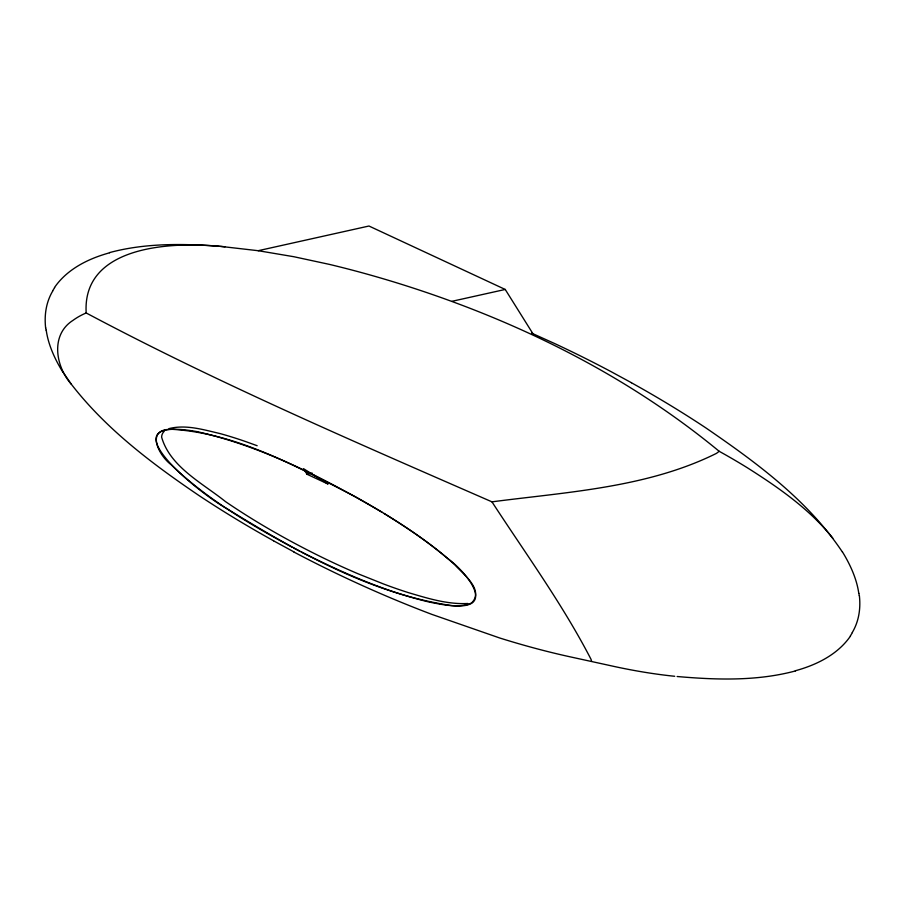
<?xml version="1.0" encoding="UTF-8"?>
<svg xmlns="http://www.w3.org/2000/svg" width="905" height="905" viewBox="0 0 905 905"><rect width="100%" height="100%" fill="white"/><g stroke="black" fill="none" stroke-linecap="round" stroke-linejoin="round"><path stroke-width="1.36" d="M52.603 290.935L54.651 287.586M852.397 632.606L850.349 635.955M832.815 538.17C809.556 509.017 778.413 487.444 747.179 467.659A282.575 114.483 26.3 0 0 723.333 453.609L719.136 451.267L717.654 452.489A162.957 66.02 26.3 0 1 716.364 453.416C647.369 487.705 567.265 491.992 491.958 501.845C355.292 442.126 217.969 383.041 86.179 312.96L84.041 313.911A256.534 103.928 26.3 0 0 73.022 320.347C50.171 334.782 55.578 366.502 71.303 384.206C106.179 429.219 152.266 463.892 199.077 495.601A468.722 189.903 26.3 0 0 273.57 540.783M169.02 428.608C185.921 424.309 203.501 429.728 219.983 433.563A188.998 76.574 26.3 0 1 247.37 442.183L257.156 445.724M109.482 252.619C145.219 242.959 182.821 243.558 219.44 246.296M795.518 670.922C757.021 681.261 716.5 679.949 677.144 676.51M220.413 246.364L258.163 250.708L368.969 226.024L505.228 289.453L533.78 335.076M451.968 301.308L505.228 289.453M327.689 483.824L303.503 468.666L306.999 474.243L312.18 473.089M169.642 429.321C145.841 430.101 158.737 455.385 171.102 464.695C206.385 498.791 249.203 523.825 292.044 547.174M467.828 603.499C447.443 604.563 427.545 598.296 408.234 592.583A229.338 92.91 26.3 0 1 383.494 583.963L358.165 573.827A311.218 126.089 26.3 0 1 318.277 555.478C286.218 539.584 255.074 521.766 225.492 501.608C202.72 483.304 170.027 466.901 161.622 437.138A47.829 19.378 26.3 0 1 164.212 431.334M170.717 429.23C236.805 432.862 296.84 466.776 354.624 496.325C387.283 514.617 419.286 534.493 447.941 558.69C465.068 570.931 498.802 610.389 451.335 605.558C369.975 593.397 296.071 551.258 227.031 508.723C199.383 493.61 101.303 414.728 197.177 431.64C263.197 446.64 324.182 478.315 382.238 512.354M216.657 246.092C169.518 241.895 82.129 246.398 86.179 312.96M216.714 246.058L225.04 246.771M258.163 250.696L293.808 256.715L329.352 264.373A560.919 227.246 26.3 0 1 402.42 284.611C516.676 320.608 626.464 374.783 719.136 451.267M674.711 676.284A388.2 157.278 26.3 0 1 609.348 665.401L571.236 657.075A440.69 178.545 26.3 0 1 499.82 638.025L431.889 614.393A502.037 203.399 26.3 0 1 293.887 552.027M531.62 333.119L554.629 343.538A487.885 197.663 26.3 0 1 611.022 371.627L631.452 382.725M306.999 474.243L327.995 484.017M301.286 551.993C342.305 572.65 384.749 591.508 429.581 602.142C442.307 604.608 455.815 607.753 468.632 604.201A51.857 21.007 26.3 0 0 471.799 602.73C484.277 590.003 463.111 574.03 455.011 565.003C433.371 545.206 408.879 528.814 383.98 513.418M299.442 551.043L293.887 548.147M293.967 551.914L273.548 540.817M71.303 384.206L62.683 371.65M491.958 501.845C525.669 553.668 562.378 603.986 590.852 658.976A60.081 24.345 26.3 0 1 591.519 660.718M842.317 551.892C807.78 500.216 756.546 462.659 705.923 427.941A468.722 189.903 26.3 0 0 631.43 382.758M858.913 593.363L859.23 595.592M46.087 330.178L45.77 327.938M54.504 287.507A383.878 155.524 26.3 0 1 109.697 252.778M45.623 327.882A319.329 129.37 26.3 0 1 52.739 291.003M62.536 371.616A266.523 107.978 26.3 0 1 46.234 330.223M850.496 636.034A383.878 155.524 26.3 0 1 795.303 670.763M859.377 595.648A319.329 129.37 26.3 0 1 852.261 632.538M842.465 551.926A266.523 107.978 26.3 0 1 858.766 593.307"/></g></svg>
